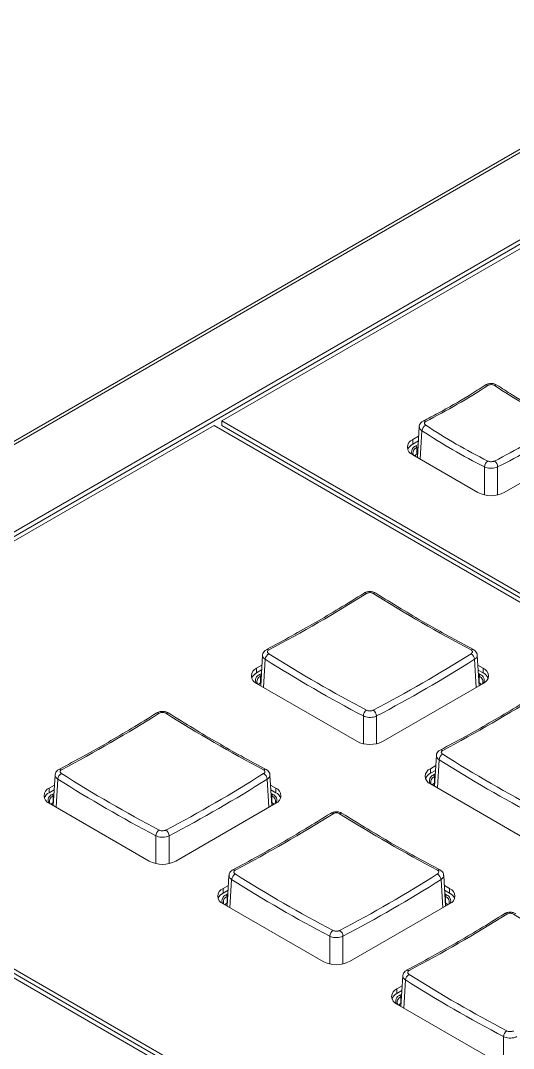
# Model space of a CAD drawing. Header units: millimetres. Extents: x 69 to 580, y 43 to 425.
# Drawn here: x 369.5 to 396, y 356.9 to 412 of the extents above; entities that cross this region are included whole.
import ezdxf

# ---------------------------------------------------------------- set-up
doc = ezdxf.new("R2010")
doc.units = ezdxf.units.MM

msp = doc.modelspace()

# ---------------------------------------------------------------- linework, layer by layer
at = {"color": 7, "linetype": 'Continuous', "lineweight": 15}
for p, q in [((408.2572, 412.0121), (320.0607, 361.1081)), ((408.5072, 411.9873), (320.3107, 361.0833)), ((324.3775, 358.7356), (412.5646, 409.645)), ((412.5646, 409.4), (324.3775, 358.4907)), ((406.3986, 405.5956), (380.3, 390.5292)), ((429.108, 362.3529), (380.3, 390.5292)), ((380.3, 390.2842), (380.3, 390.5292)), ((379.8757, 390.2842), (349.2464, 372.6023)), ((474.7694, 335.5032), (379.8757, 390.2842)), ((429.108, 362.1079), (380.3, 390.2842)), ((390.8934, 390.2258), (390.7929, 388.5636)), ((390.8621, 389.7075), (390.5439, 389.5238)), ((390.5439, 389.2788), (390.5439, 389.5238)), ((390.8467, 389.4536), (390.5439, 389.2788)), ((390.756, 388.7481), (390.756, 389.0951)), ((390.5439, 388.7074), (394.0441, 386.6868)), ((390.8058, 388.7768), (390.756, 388.7481)), ((395.4583, 386.6868), (398.9585, 388.7074)), ((382.4788, 377.9585), (382.3794, 376.3152)), ((394.1121, 376.3168), (394.0128, 377.9585)), ((382.4462, 377.4198), (382.1632, 377.2564)), ((382.1632, 377.0114), (382.1632, 377.2564)), ((394.3254, 377.2564), (394.0455, 377.418)), ((394.3254, 377.0114), (394.3254, 377.2564)), ((382.4309, 377.166), (382.1632, 377.0114)), ((382.3753, 376.4807), (382.3753, 376.8277)), ((394.3254, 377.0114), (394.0608, 377.1642)), ((394.1133, 376.4807), (394.1133, 376.8277)), ((382.1632, 376.44), (387.5372, 373.3376)), ((382.3899, 376.4891), (382.3753, 376.4807)), ((388.9514, 373.3376), (394.3254, 376.44)), ((394.1133, 376.4807), (394.1018, 376.4874)), ((348.8221, 372.3574), (491.2334, 290.1451)), ((349.2464, 372.6023), (444.1401, 317.8213)), ((444.1401, 317.5764), (349.2464, 372.3573)), ((391.8126, 372.5702), (391.7132, 370.9269)), ((391.78, 372.0315), (391.497, 371.8681)), ((391.497, 371.6231), (391.497, 371.8681)), ((391.7647, 371.7777), (391.497, 371.6231)), ((371.3419, 371.5293), (371.2425, 369.886)), ((382.9751, 369.8876), (382.8759, 371.5293)), ((391.7091, 371.0924), (391.7091, 371.4394)), ((371.3093, 370.9906), (371.0263, 370.8272)), ((371.0263, 370.5822), (371.0263, 370.8272)), ((371.2939, 370.7367), (371.0263, 370.5822)), ((383.1885, 370.8272), (382.9085, 370.9888)), ((383.1885, 370.5822), (382.9239, 370.735)), ((383.1885, 370.5822), (383.1885, 370.8272)), ((391.497, 371.0517), (396.871, 367.9493)), ((391.7238, 371.1008), (391.7091, 371.0924)), ((371.2384, 370.0515), (371.2384, 370.3985)), ((382.9764, 370.0515), (382.9764, 370.3985)), ((371.0263, 370.0108), (376.4003, 366.9084)), ((371.253, 370.0599), (371.2384, 370.0515)), ((377.8145, 366.9084), (383.1885, 370.0108)), ((382.9764, 370.0515), (382.9648, 370.0582)), ((380.6757, 366.141), (380.5763, 364.4977)), ((392.309, 364.4993), (392.2097, 366.141)), ((380.6431, 365.6023), (380.3601, 365.4389)), ((380.3601, 365.1939), (380.3601, 365.4389)), ((380.6278, 365.3485), (380.3601, 365.1939)), ((392.5223, 365.4389), (392.2424, 365.6005)), ((392.5223, 365.1939), (392.2577, 365.3467)), ((392.5223, 365.1939), (392.5223, 365.4389)), ((380.3601, 364.6225), (385.7341, 361.5201)), ((380.5722, 364.6632), (380.5722, 365.0102)), ((380.5868, 364.6716), (380.5722, 364.6632)), ((387.1483, 361.5201), (392.5223, 364.6225)), ((392.3102, 364.6632), (392.2986, 364.6699)), ((392.3102, 364.6632), (392.3102, 365.0102)), ((390.0095, 360.7527), (389.9101, 359.1094)), ((389.9769, 360.214), (389.6939, 360.0506)), ((389.6939, 359.8056), (389.6939, 360.0506)), ((389.9616, 359.9602), (389.6939, 359.8056)), ((389.906, 359.2749), (389.906, 359.6219)), ((389.6939, 359.2342), (395.0679, 356.1318)), ((389.9206, 359.2833), (389.906, 359.2749))]:
    msp.add_line(p, q, dxfattribs=at)
at = {"color": 8, "linetype": 'Continuous', "lineweight": 15}
for p, q in [((391.039, 390.0032), (390.9466, 388.4749)), ((390.703, 389.187), (390.8352, 389.2633)), ((390.8275, 389.1364), (390.756, 389.0951)), ((390.6853, 388.7004), (390.6853, 388.6257)), ((394.3978, 386.5549), (394.3978, 388.0642)), ((395.1045, 388.0642), (395.1045, 386.5549)), ((382.6245, 377.7378), (382.5331, 376.2264)), ((393.9584, 376.2281), (393.8671, 377.7378)), ((382.3223, 376.9196), (382.4194, 376.9756)), ((382.4117, 376.8487), (382.3753, 376.8277)), ((394.0723, 376.9739), (394.1663, 376.9196)), ((394.1133, 376.8277), (394.08, 376.847)), ((382.3046, 376.433), (382.3046, 376.3583)), ((394.184, 376.433), (394.184, 376.3583)), ((387.8925, 373.2055), (387.8925, 374.6967)), ((388.5991, 374.6967), (388.5991, 373.2061)), ((391.9583, 372.3495), (391.8669, 370.8382)), ((371.4876, 371.3086), (371.3962, 369.7972)), ((382.8215, 369.7989), (382.7302, 371.3086)), ((391.6561, 371.5313), (391.7532, 371.5873)), ((391.7455, 371.4604), (391.7091, 371.4394)), ((391.6384, 371.0447), (391.6384, 370.9701)), ((371.1854, 370.4904), (371.2824, 370.5464)), ((371.2748, 370.4195), (371.2384, 370.3985)), ((382.9354, 370.5446), (383.0294, 370.4904)), ((382.9764, 370.3985), (382.9431, 370.4177)), ((371.1677, 370.0038), (371.1677, 369.9291)), ((383.0471, 370.0038), (383.0471, 369.9291)), ((376.7555, 366.7763), (376.7555, 368.2674)), ((377.4622, 368.2674), (377.4622, 366.7769)), ((380.8214, 365.9203), (380.73, 364.4089)), ((392.1553, 364.4106), (392.064, 365.9203)), ((380.5192, 365.1021), (380.6162, 365.1581)), ((392.2692, 365.1563), (392.3632, 365.1021)), ((380.5015, 364.6155), (380.5015, 364.5408)), ((380.6086, 365.0312), (380.5722, 365.0102)), ((392.3102, 365.0102), (392.2769, 365.0294)), ((392.3809, 364.6155), (392.3809, 364.5408)), ((386.0893, 361.388), (386.0893, 362.8792)), ((386.796, 362.8792), (386.796, 361.3886)), ((390.1552, 360.532), (390.0638, 359.0206)), ((389.853, 359.7138), (389.9501, 359.7698)), ((389.9424, 359.6429), (389.906, 359.6219)), ((389.8353, 359.2272), (389.8353, 359.1525)), ((395.4232, 355.9997), (395.4232, 357.4909))]:
    msp.add_line(p, q, dxfattribs=at)
at = {"color": 7, "linetype": 'Continuous', "lineweight": 15, "flags": 128}
for points in [[(390.756, 388.7481), (390.669, 388.6869), (390.6353, 388.6546)], [(382.3753, 376.4807), (382.2883, 376.4195), (382.2546, 376.3872)], [(394.234, 376.3872), (394.2004, 376.4195), (394.1133, 376.4807)], [(391.7091, 371.0924), (391.6221, 371.0312), (391.5884, 370.9989)], [(371.2384, 370.0515), (371.1514, 369.9903), (371.1177, 369.958)], [(383.0971, 369.958), (383.0634, 369.9903), (382.9764, 370.0515)], [(380.5722, 364.6632), (380.4852, 364.602), (380.4515, 364.5697)], [(392.4309, 364.5697), (392.3972, 364.602), (392.3102, 364.6632)], [(389.906, 359.2749), (389.819, 359.2137), (389.7853, 359.1814)]]:
    msp.add_lwpolyline(points, dxfattribs=at)
at = {"color": 7, "linetype": 'Continuous', "lineweight": 15}
for centre, radius, start, end in [((375.8566, 421.0046), 34.1603, 296.76618, 303.22844), ((413.6448, 421.003), 34.1586, 236.77139, 243.23399), ((391.441, 389.9493), 0.4055, 119.57925, 172.34822), ((408.7314, 416.772), 32.0872, 236.53795, 243.46743), ((408.8076, 416.8808), 31.8595, 236.53794, 243.46743), ((380.6953, 416.8799), 31.8585, 296.53245, 303.46217), ((380.7712, 416.7716), 32.0867, 296.53252, 303.4621), ((390.6988, 389.1156), 0.4366, 110.78351, 249.21667), ((390.8106, 388.7561), 0.5868, 117.03253, 156.18152), ((390.8618, 388.8104), 0.3037, 110.3822, 204.80531), ((390.6409, 389.0899), 0.1153, 2.60347, 57.3955), ((394.7577, 388.0662), 0.3598, 120.36565, 180.31565), ((394.7447, 388.0662), 0.3598, 359.68389, 59.63566), ((394.7512, 388.0515), 1.537, 242.60962, 297.39057), ((345.1728, 449.5147), 80.6053, 297.841472, 302.153152), ((431.3178, 449.513), 80.6033, 237.846797, 242.158579), ((383.0208, 377.6935), 0.3988, 120.63386, 173.62635), ((422.9955, 441.5694), 75.1709, 237.690913, 242.314463), ((353.4971, 441.5677), 75.169, 297.685477, 302.309146), ((393.4708, 377.6935), 0.3988, 6.37414, 59.36483), ((382.3181, 376.8482), 0.4366, 110.78383, 249.21636), ((422.9243, 441.4633), 75.3991, 237.690923, 242.314454), ((353.5657, 441.4661), 75.4023, 297.685646, 302.308978), ((394.1705, 376.8482), 0.4366, 290.78381, 69.21639), ((382.4299, 376.4888), 0.5867, 117.03126, 156.18451), ((382.4811, 376.543), 0.3037, 110.38071, 204.80525), ((382.2602, 376.8225), 0.1153, 2.60936, 57.3929), ((394.2285, 376.8225), 0.1153, 122.60528, 177.39472), ((394.0075, 376.543), 0.3037, 335.19509, 69.618), ((394.0588, 376.4888), 0.5868, 23.81657, 62.96869), ((354.5066, 444.1264), 80.6053, 297.841472, 302.153152), ((334.0359, 443.0854), 80.6052, 297.841471, 302.153153), ((420.1807, 443.0834), 80.6029, 237.846786, 242.15859), ((388.2609, 374.6897), 0.3685, 121.26006, 178.92299), ((388.2307, 374.6897), 0.3685, 1.08036, 58.73782), ((388.2443, 374.7024), 1.537, 242.60981, 297.39013), ((392.3546, 372.3052), 0.3988, 120.63386, 173.62635), ((432.258, 436.075), 75.399, 237.690921, 242.314456), ((432.3293, 436.1811), 75.1709, 237.690913, 242.314463), ((391.6519, 371.4599), 0.4366, 110.78383, 249.21636), ((371.8839, 371.2643), 0.3988, 120.63355, 173.62666), ((411.7869, 435.0333), 75.3981, 237.690892, 242.314484), ((411.8585, 435.1401), 75.1709, 237.690913, 242.314463), ((342.3602, 435.1385), 75.1689, 297.685476, 302.309147), ((342.4288, 435.0369), 75.4023, 297.685646, 302.308978), ((382.3338, 371.2643), 0.3988, 6.37432, 59.36471), ((391.7637, 371.1005), 0.5867, 117.03126, 156.18451), ((391.8149, 371.1547), 0.3037, 110.38071, 204.80525), ((391.594, 371.4342), 0.1153, 2.60936, 57.3929), ((371.1812, 370.419), 0.4366, 110.7838, 249.21639), ((383.0336, 370.419), 0.4366, 290.78386, 69.21633), ((371.2929, 370.0596), 0.5867, 117.03115, 156.18456), ((371.3442, 370.1138), 0.3037, 110.38035, 204.8055), ((371.1233, 370.3933), 0.1153, 2.60936, 57.3929), ((383.0915, 370.3933), 0.1153, 122.60519, 177.3942), ((382.8706, 370.1138), 0.3037, 335.19547, 69.61791), ((382.9218, 370.0596), 0.5868, 23.81659, 62.96861), ((343.3697, 437.6971), 80.6052, 297.841471, 302.153153), ((429.5145, 437.6951), 80.6029, 237.846786, 242.15859), ((377.1239, 368.2605), 0.3685, 121.25973, 178.92332), ((377.0938, 368.2605), 0.3685, 1.08109, 58.73709), ((377.1074, 368.2731), 1.537, 242.6098, 297.39014), ((381.2177, 365.876), 0.3988, 120.63355, 173.62666), ((421.1206, 429.6449), 75.398, 237.690891, 242.314486), ((421.1923, 429.7519), 75.1709, 237.690913, 242.314463), ((351.692, 429.7536), 75.1729, 297.685598, 302.309026), ((351.7655, 429.6436), 75.3965, 297.68547, 302.309154), ((391.6677, 365.876), 0.3988, 6.37226, 59.36633), ((380.515, 365.0307), 0.4366, 110.7838, 249.21639), ((380.6267, 364.6713), 0.5867, 117.03115, 156.18456), ((392.3674, 365.0307), 0.4366, 290.78341, 69.21641), ((392.2556, 364.6712), 0.5868, 23.81744, 62.96801), ((380.678, 364.7255), 0.3037, 110.38035, 204.8055), ((380.4571, 365.005), 0.1153, 2.60936, 57.3929), ((392.4253, 365.005), 0.1153, 122.60519, 177.3942), ((392.2044, 364.7255), 0.3037, 335.19287, 69.62003), ((352.7058, 432.3049), 80.6007, 297.841349, 302.153274), ((438.8483, 432.3068), 80.6029, 237.846786, 242.15859), ((386.4578, 362.8722), 0.3685, 121.26178, 178.92029), ((386.4276, 362.8722), 0.3685, 1.07887, 58.73882), ((386.4412, 362.8848), 1.537, 242.6097, 297.39036), ((390.5515, 360.4877), 0.3988, 120.63273, 173.62846), ((430.5261, 424.3636), 75.1709, 237.690913, 242.314463), ((430.4544, 424.2565), 75.3979, 237.690889, 242.314488), ((389.8488, 359.6424), 0.4366, 110.78322, 249.2166), ((389.9606, 359.283), 0.5868, 117.03151, 156.18247), ((390.0118, 359.3372), 0.3037, 110.38067, 204.80672), ((389.7909, 359.6167), 0.1153, 2.60347, 57.3955), ((395.7916, 357.4839), 0.3685, 121.26178, 178.92029)]:
    msp.add_arc(centre, radius, start, end, dxfattribs=at)
at = {"color": 8, "linetype": 'Continuous', "lineweight": 15}
for centre, radius, start, end in [((394.4907, 392.3331), 0.1288, 48.62735, 113.97092), ((395.0109, 392.3384), 0.1243, 64.67502, 132.70973), ((391.1544, 390.3995), 0.136, 50.57146, 111.9421), ((390.8194, 388.8727), 0.3351, 110.32169, 206.83713), ((387.9896, 381.1793), 0.1224, 49.14796, 115.65647), ((388.502, 381.1793), 0.1224, 64.34238, 130.8575), ((382.7366, 378.1402), 0.1286, 50.92086, 113.78823), ((393.755, 378.1403), 0.1285, 66.19414, 129.09173), ((382.4387, 376.6053), 0.3351, 110.32271, 206.8361), ((394.05, 376.6053), 0.3351, 333.16344, 69.67768), ((376.8526, 374.7501), 0.1224, 49.14713, 115.6572), ((377.3651, 374.7501), 0.1224, 64.34319, 130.85693), ((392.0704, 372.7519), 0.1286, 50.92086, 113.78823), ((371.5997, 371.711), 0.1286, 50.92191, 113.78758), ((382.6181, 371.7111), 0.1285, 66.18989, 129.09586), ((391.7725, 371.217), 0.3351, 110.32271, 206.8361), ((371.3018, 370.1761), 0.3351, 110.32266, 206.83604), ((382.913, 370.1761), 0.3351, 333.16335, 69.6776), ((386.1865, 369.3618), 0.1224, 49.14713, 115.6572), ((386.6989, 369.3618), 0.1224, 64.34319, 130.85693), ((380.9335, 366.3227), 0.1286, 50.92191, 113.78758), ((391.9519, 366.3228), 0.1285, 66.19357, 129.09377), ((380.6356, 364.7878), 0.3351, 110.32266, 206.83604), ((392.2468, 364.7878), 0.3351, 333.16153, 69.67899), ((395.5203, 363.9735), 0.1224, 49.14232, 115.66201), ((390.2673, 360.9345), 0.1285, 50.90694, 113.80255), ((389.9694, 359.3995), 0.3351, 110.32124, 206.83746)]:
    msp.add_arc(centre, radius, start, end, dxfattribs=at)
at = {"color": 7, "linetype": 'Continuous', "lineweight": 15}
for points, knots in [([(394.4379, 392.4505), (394.1474, 392.2645), (393.3043, 391.7248), (392.1908, 391.0837), (391.3723, 390.6635), (391.1036, 390.5255)], [0, 0, 0, 0, 0.2610221, 0.7573405, 1, 1, 1, 1]), ([(395.0596, 392.4448), (395.0377, 392.4608), (394.9706, 392.51), (394.8185, 392.5433), (394.6293, 392.5343), (394.4913, 392.4977), (394.4414, 392.4513), (394.4389, 392.449)], [0, 0, 0, 0, 0.1275065, 0.3902989, 0.6779261, 0.9837463, 1, 1, 1, 1]), ([(394.9266, 392.4297), (394.9049, 392.4413), (394.8616, 392.4645), (394.7788, 392.4791), (394.6946, 392.4759), (394.6243, 392.4575), (394.5895, 392.4376), (394.5758, 392.4297)], [0, 0, 0, 0, 0.2147785, 0.4295497, 0.6441953, 0.8587918, 1, 1, 1, 1]), ([(398.3988, 390.5255), (398.1098, 390.6741), (397.2709, 391.1054), (396.1572, 391.7501), (395.3346, 392.2773), (395.0645, 392.4505)], [0, 0, 0, 0, 0.2609574, 0.7573234, 1, 1, 1, 1]), ([(391.1074, 390.5192), (391.081, 390.5076), (391.0122, 390.4773), (390.9386, 390.3843), (390.893, 390.2898), (390.8975, 390.236), (390.8985, 390.2252)], [0, 0, 0, 0, 0.22247833, 0.58004061, 0.91557684, 1, 1, 1, 1]), ([(391.2408, 390.5045), (391.2231, 390.4933), (391.1876, 390.4711), (391.1654, 390.425), (391.1703, 390.376), (391.1984, 390.3333), (391.2287, 390.3108), (391.2408, 390.3019)], [0, 0, 0, 0, 0.2147664, 0.4295514, 0.64419041, 0.85878591, 1, 1, 1, 1]), ([(394.5758, 388.3767), (394.5974, 388.3678), (394.6408, 388.3502), (394.7236, 388.3391), (394.8078, 388.3415), (394.8781, 388.3556), (394.9128, 388.3707), (394.9266, 388.3767)], [0, 0, 0, 0, 0.2147779, 0.4295485, 0.6441935, 0.8587968, 1, 1, 1, 1]), ([(395.1045, 388.0642), (395.0768, 388.0517), (395.0068, 388.02), (394.8652, 387.9906), (394.6956, 387.9855), (394.5288, 388.0087), (394.4415, 388.0457), (394.3978, 388.0642)], [0, 0, 0, 0, 0.1411834, 0.355783, 0.5704639, 0.7852554, 1, 1, 1, 1]), ([(387.9363, 381.2895), (387.489, 381.0125), (386.1915, 380.2088), (384.4395, 379.1969), (383.1382, 378.5005), (382.6846, 378.2578)], [0, 0, 0, 0, 0.2552488, 0.7403902, 1, 1, 1, 1]), ([(388.5508, 381.2839), (388.5289, 381.2993), (388.4614, 381.3469), (388.3094, 381.3784), (388.1199, 381.3683), (387.9851, 381.333), (387.9367, 381.2895), (387.9362, 381.2891)], [0, 0, 0, 0, 0.1278027, 0.3944456, 0.6863354, 0.997196, 1, 1, 1, 1]), ([(388.4219, 381.2719), (388.4002, 381.2832), (388.3566, 381.3056), (388.2734, 381.3196), (388.1888, 381.3166), (388.1183, 381.2987), (388.0834, 381.2795), (388.0697, 381.2719)], [0, 0, 0, 0, 0.2148581, 0.4297072, 0.6445427, 0.8593796, 1, 1, 1, 1]), ([(393.807, 378.2578), (393.361, 378.4964), (392.0674, 379.1885), (390.3154, 380.1995), (389.0103, 381.0078), (388.5553, 381.2895)], [0, 0, 0, 0, 0.2552305, 0.740383, 1, 1, 1, 1]), ([(382.6885, 378.2518), (382.6626, 378.2397), (382.5942, 378.2079), (382.5221, 378.1138), (382.4774, 378.0196), (382.4825, 377.9673), (382.4834, 377.958)], [0, 0, 0, 0, 0.2224678, 0.5865087, 0.9268295, 1, 1, 1, 1]), ([(382.8176, 378.24), (382.7998, 378.2284), (382.7642, 378.2051), (382.7419, 378.1582), (382.7467, 378.1091), (382.7751, 378.0669), (382.8056, 378.0452), (382.8176, 378.0366)], [0, 0, 0, 0, 0.21485086, 0.42970425, 0.64453484, 0.85938069, 1, 1, 1, 1]), ([(393.674, 378.0366), (393.6918, 378.0501), (393.7274, 378.0771), (393.7498, 378.1263), (393.7449, 378.1749), (393.7165, 378.2142), (393.686, 378.2327), (393.674, 378.24)], [0, 0, 0, 0, 0.2148498, 0.4297043, 0.6445346, 0.8593808, 1, 1, 1, 1]), ([(394.0069, 377.9582), (394.0059, 377.9844), (394.0032, 378.0532), (393.9448, 378.1498), (393.8746, 378.2231), (393.8205, 378.2467), (393.8045, 378.2537)], [0, 0, 0, 0, 0.2047135, 0.5385145, 0.8636581, 1, 1, 1, 1]), ([(397.2701, 375.9012), (396.8228, 375.6242), (395.5253, 374.8205), (393.7733, 373.8086), (392.472, 373.1122), (392.0184, 372.8695)], [0, 0, 0, 0, 0.2552488, 0.7403902, 1, 1, 1, 1]), ([(376.7993, 374.8603), (376.352, 374.5832), (375.0546, 373.7796), (373.3026, 372.7677), (372.0013, 372.0713), (371.5477, 371.8286)], [0, 0, 0, 0, 0.25524876, 0.74038999, 1, 1, 1, 1]), ([(377.4138, 374.8547), (377.392, 374.8701), (377.3244, 374.9177), (377.1725, 374.9492), (376.983, 374.939), (376.8482, 374.9038), (376.7997, 374.8603), (376.7993, 374.8599)], [0, 0, 0, 0, 0.1278029, 0.3944464, 0.6863364, 0.9971963, 1, 1, 1, 1]), ([(377.285, 374.8427), (377.2632, 374.8539), (377.2197, 374.8764), (377.1365, 374.8904), (377.0519, 374.8873), (376.9813, 374.8695), (376.9465, 374.8503), (376.9327, 374.8427)], [0, 0, 0, 0, 0.2148583, 0.4297065, 0.6445406, 0.8593773, 1, 1, 1, 1]), ([(382.67, 371.8286), (382.2241, 372.0672), (380.9305, 372.7593), (379.1785, 373.7703), (377.8733, 374.5786), (377.4184, 374.8603)], [0, 0, 0, 0, 0.2552305, 0.740383, 1, 1, 1, 1]), ([(388.5991, 374.6967), (388.5715, 374.6838), (388.5016, 374.6514), (388.3601, 374.6211), (388.1904, 374.6159), (388.0235, 374.6397), (387.9361, 374.6777), (387.8925, 374.6967)], [0, 0, 0, 0, 0.1406206, 0.3554541, 0.5703018, 0.7851544, 1, 1, 1, 1]), ([(388.0697, 375.0047), (388.0914, 374.9954), (388.135, 374.9766), (388.2182, 374.9649), (388.3028, 374.9675), (388.3733, 374.9824), (388.4082, 374.9984), (388.4219, 375.0047)], [0, 0, 0, 0, 0.2148595, 0.429709, 0.6445461, 0.8593767, 1, 1, 1, 1]), ([(392.0224, 372.8635), (391.9964, 372.8514), (391.9281, 372.8196), (391.8559, 372.7255), (391.8112, 372.6313), (391.8163, 372.579), (391.8172, 372.5697)], [0, 0, 0, 0, 0.2224678, 0.5865087, 0.9268295, 1, 1, 1, 1]), ([(392.1514, 372.8517), (392.1336, 372.8401), (392.098, 372.8168), (392.0757, 372.7699), (392.0806, 372.7208), (392.1089, 372.6786), (392.1394, 372.6569), (392.1514, 372.6484)], [0, 0, 0, 0, 0.21485086, 0.42970425, 0.64453484, 0.85938069, 1, 1, 1, 1]), ([(371.5516, 371.8226), (371.5257, 371.8105), (371.4573, 371.7787), (371.3852, 371.6846), (371.3405, 371.5904), (371.3455, 371.5381), (371.3464, 371.5288)], [0, 0, 0, 0, 0.22246969, 0.58650991, 0.92682834, 1, 1, 1, 1]), ([(371.6807, 371.8108), (371.6629, 371.7992), (371.6272, 371.7759), (371.6049, 371.729), (371.6098, 371.6799), (371.6382, 371.6377), (371.6687, 371.616), (371.6807, 371.6074)], [0, 0, 0, 0, 0.2148529, 0.429706, 0.6445363, 0.8593809, 1, 1, 1, 1]), ([(382.537, 371.6074), (382.5549, 371.6209), (382.5905, 371.6479), (382.6128, 371.6971), (382.6079, 371.7457), (382.5795, 371.7849), (382.5491, 371.8035), (382.537, 371.8108)], [0, 0, 0, 0, 0.21484831, 0.42970568, 0.64453607, 0.85938082, 1, 1, 1, 1]), ([(382.87, 371.529), (382.869, 371.5552), (382.8662, 371.624), (382.8079, 371.7206), (382.7377, 371.7939), (382.6835, 371.8175), (382.6675, 371.8245)], [0, 0, 0, 0, 0.204713, 0.5385138, 0.8636574, 1, 1, 1, 1]), ([(386.7476, 369.4664), (386.7258, 369.4818), (386.6582, 369.5294), (386.5063, 369.5609), (386.3168, 369.5508), (386.182, 369.5155), (386.1336, 369.472), (386.1331, 369.4716)], [0, 0, 0, 0, 0.1278029, 0.3944464, 0.6863364, 0.9971963, 1, 1, 1, 1]), ([(386.1331, 369.472), (385.6859, 369.1949), (384.3884, 368.3913), (382.6364, 367.3794), (381.3351, 366.683), (380.8815, 366.4403)], [0, 0, 0, 0, 0.25524876, 0.74038999, 1, 1, 1, 1]), ([(386.6188, 369.4544), (386.597, 369.4656), (386.5535, 369.4881), (386.4703, 369.5021), (386.3857, 369.4991), (386.3152, 369.4812), (386.2803, 369.462), (386.2665, 369.4544)], [0, 0, 0, 0, 0.2148594, 0.4297088, 0.644544, 0.8593745, 1, 1, 1, 1]), ([(392.0039, 366.4403), (391.5579, 366.6789), (390.2643, 367.371), (388.5123, 368.382), (387.2072, 369.1903), (386.7522, 369.472)], [0, 0, 0, 0, 0.2552309, 0.7403831, 1, 1, 1, 1]), ([(376.9327, 368.5755), (376.9545, 368.5661), (376.998, 368.5474), (377.0813, 368.5357), (377.1658, 368.5383), (377.2364, 368.5532), (377.2712, 368.5692), (377.285, 368.5755)], [0, 0, 0, 0, 0.21485824, 0.42970962, 0.6445445, 0.85937467, 1, 1, 1, 1]), ([(377.4622, 368.2674), (377.4346, 368.2546), (377.3647, 368.2222), (377.2231, 368.1919), (377.0535, 368.1867), (376.8866, 368.2105), (376.7992, 368.2485), (376.7555, 368.2674)], [0, 0, 0, 0, 0.1406205, 0.355455, 0.5703017, 0.7851547, 1, 1, 1, 1]), ([(380.8854, 366.4343), (380.8595, 366.4222), (380.7911, 366.3904), (380.719, 366.2963), (380.6743, 366.2021), (380.6794, 366.1498), (380.6803, 366.1405)], [0, 0, 0, 0, 0.22246969, 0.58650991, 0.92682834, 1, 1, 1, 1]), ([(381.0145, 366.4225), (380.9967, 366.4109), (380.9611, 366.3876), (380.9387, 366.3407), (380.9436, 366.2916), (380.972, 366.2494), (381.0025, 366.2277), (381.0145, 366.2191)], [0, 0, 0, 0, 0.2148529, 0.429706, 0.6445363, 0.8593809, 1, 1, 1, 1]), ([(391.8708, 366.2191), (391.8887, 366.2326), (391.9243, 366.2596), (391.9466, 366.3088), (391.9417, 366.3574), (391.9134, 366.3967), (391.8829, 366.4152), (391.8708, 366.4225)], [0, 0, 0, 0, 0.2148508, 0.4297044, 0.6445428, 0.8593707, 1, 1, 1, 1]), ([(392.2038, 366.1407), (392.2028, 366.1669), (392.2, 366.2357), (392.1417, 366.3323), (392.0715, 366.4056), (392.0173, 366.4292), (392.0013, 366.4362)], [0, 0, 0, 0, 0.2047177, 0.5385165, 0.8636405, 1, 1, 1, 1]), ([(395.467, 364.0837), (395.0197, 363.8067), (393.7222, 363.003), (391.9702, 361.9911), (390.6689, 361.2947), (390.2153, 361.052)], [0, 0, 0, 0, 0.2552488, 0.74039, 1, 1, 1, 1]), ([(396.0815, 364.0781), (396.0596, 364.0935), (395.992, 364.1411), (395.8401, 364.1726), (395.6506, 364.1624), (395.5157, 364.1273), (395.4674, 364.0837), (395.4669, 364.0833)], [0, 0, 0, 0, 0.1278078, 0.3944505, 0.6863356, 0.9971966, 1, 1, 1, 1]), ([(395.9526, 364.0661), (395.9309, 364.0774), (395.8873, 364.0998), (395.8041, 364.1138), (395.7195, 364.1108), (395.649, 364.0929), (395.6141, 364.0737), (395.6004, 364.0661)], [0, 0, 0, 0, 0.2148588, 0.4297077, 0.6445423, 0.8593759, 1, 1, 1, 1]), ([(386.2665, 363.1872), (386.2883, 363.1779), (386.3319, 363.1591), (386.4151, 363.1474), (386.4996, 363.15), (386.5702, 363.1649), (386.605, 363.1809), (386.6188, 363.1872)], [0, 0, 0, 0, 0.2148485, 0.4297079, 0.6445425, 0.8593759, 1, 1, 1, 1]), ([(386.796, 362.8792), (386.7684, 362.8663), (386.6985, 362.8339), (386.5569, 362.8036), (386.3873, 362.7984), (386.2204, 362.8222), (386.133, 362.8602), (386.0893, 362.8792)], [0, 0, 0, 0, 0.1406196, 0.3554553, 0.5702982, 0.7851506, 1, 1, 1, 1]), ([(390.2192, 361.046), (390.1933, 361.0339), (390.1249, 361.0021), (390.0528, 360.908), (390.0081, 360.8138), (390.0132, 360.7615), (390.0141, 360.7522)], [0, 0, 0, 0, 0.2224676, 0.5865076, 0.9268226, 1, 1, 1, 1]), ([(390.3483, 361.0342), (390.3305, 361.0226), (390.2949, 360.9993), (390.2725, 360.9524), (390.2774, 360.9033), (390.3058, 360.8611), (390.3363, 360.8394), (390.3483, 360.8308)], [0, 0, 0, 0, 0.21485313, 0.42970643, 0.64454408, 0.85937125, 1, 1, 1, 1]), ([(396.1298, 357.4909), (396.1022, 357.478), (396.0323, 357.4456), (395.8908, 357.4153), (395.7211, 357.4101), (395.5542, 357.4339), (395.4668, 357.4719), (395.4232, 357.4909)], [0, 0, 0, 0, 0.14061942, 0.35545494, 0.57029444, 0.78515084, 1, 1, 1, 1]), ([(395.6004, 357.7989), (395.6221, 357.7896), (395.6657, 357.7708), (395.7489, 357.7591), (395.8335, 357.7617), (395.904, 357.7766), (395.9388, 357.7926), (395.9526, 357.7989)], [0, 0, 0, 0, 0.2148485, 0.4297079, 0.6445425, 0.8593759, 1, 1, 1, 1])]:
    msp.add_open_spline(points, degree=3, knots=knots, dxfattribs=at)
at = {"color": 8, "linetype": 'Continuous', "lineweight": 15}
for points, knots in [([(391.039, 390.0032), (391.0149, 390.0207), (390.9543, 390.0647), (390.8981, 390.1427), (390.8983, 390.2002), (390.8984, 390.2252)], [0, 0, 0, 0, 0.2708155, 0.6824488, 1, 1, 1, 1]), ([(382.6245, 377.7378), (382.6005, 377.7549), (382.5398, 377.798), (382.4835, 377.8753), (382.4837, 377.9329), (382.4838, 377.958)], [0, 0, 0, 0, 0.2695948, 0.681501, 1, 1, 1, 1]), ([(394.0058, 377.9581), (394.0083, 377.9443), (394.0164, 377.8986), (393.9725, 377.8182), (393.9022, 377.7646), (393.8671, 377.7378)], [0, 0, 0, 0, 0.17709676, 0.58855399, 1, 1, 1, 1]), ([(391.9583, 372.3495), (391.9343, 372.3666), (391.8737, 372.4097), (391.8173, 372.487), (391.8175, 372.5446), (391.8176, 372.5697)], [0, 0, 0, 0, 0.2695948, 0.681501, 1, 1, 1, 1]), ([(371.4876, 371.3086), (371.4636, 371.3256), (371.4029, 371.3688), (371.3465, 371.4461), (371.3467, 371.5037), (371.3468, 371.5288)], [0, 0, 0, 0, 0.26959463, 0.68150093, 1, 1, 1, 1]), ([(382.8689, 371.5289), (382.8713, 371.5151), (382.8794, 371.4694), (382.8356, 371.389), (382.7653, 371.3354), (382.7302, 371.3086)], [0, 0, 0, 0, 0.177095, 0.5885528, 1, 1, 1, 1]), ([(380.8214, 365.9203), (380.7974, 365.9373), (380.7367, 365.9805), (380.6803, 366.0578), (380.6805, 366.1154), (380.6806, 366.1405)], [0, 0, 0, 0, 0.26959463, 0.68150093, 1, 1, 1, 1]), ([(392.2027, 366.1406), (392.2052, 366.1268), (392.2132, 366.0811), (392.1694, 366.0007), (392.0991, 365.9471), (392.064, 365.9203)], [0, 0, 0, 0, 0.1770961, 0.5885519, 1, 1, 1, 1]), ([(390.1552, 360.532), (390.1312, 360.5491), (390.0705, 360.5922), (390.0141, 360.6695), (390.0144, 360.7271), (390.0144, 360.7522)], [0, 0, 0, 0, 0.2696083, 0.6814994, 1, 1, 1, 1])]:
    msp.add_open_spline(points, degree=3, knots=knots, dxfattribs=at)

doc.saveas('drawing.dxf')
